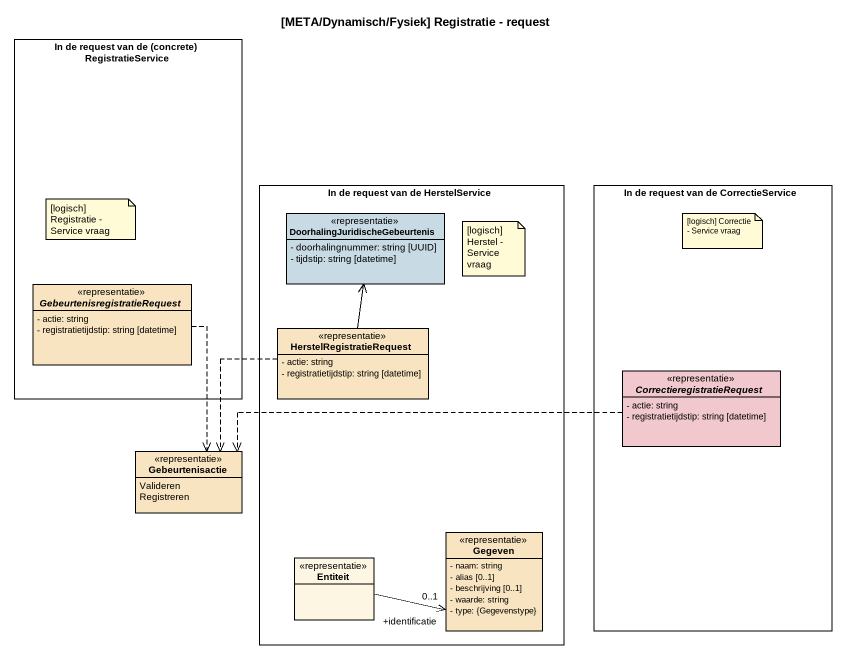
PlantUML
@startuml
title [META/Dynamisch/Fysiek] Registratie - request
hide circle
hide empty members
skinparam classAttributeIconSize 0
rectangle "In de request van de (concrete) RegistratieService" as In_de_request_van_de {
  abstract class "GebeurtenisregistratieRequest" as GebeurtenisregistratieReques <<representatie>> #F8E4C0 {
    - actie: string
    - registratietijdstip: string [datetime]
  }
}
rectangle "In de request van de HerstelService" as In_de_request_van_de_2 {
  class "DoorhalingJuridischeGebeurtenis" as DoorhalingJuridischeGebeurte <<representatie>> #C8DAE3 {
    - doorhalingnummer: string [UUID]
    - tijdstip: string [datetime]
  }
  class HerstelRegistratieRequest <<representatie>> #F8E4C0 {
    - actie: string
    - registratietijdstip: string [datetime]
  }
  class Gegeven <<representatie>> #F8E4C0 {
    - naam: string
    - alias [0..1]
    - beschrijving [0..1]
    - waarde: string
    - type: {Gegevenstype}
  }
  class Entiteit <<representatie>>
}
rectangle "In de request van de CorrectieService" as In_de_request_van_de_3 {
  abstract class CorrectieregistratieRequest <<representatie>> #F0C8CD {
    - actie: string
    - registratietijdstip: string [datetime]
  }
}
enum Gebeurtenisactie <<representatie>> #F8E4C0 {
  Valideren
  Registreren
}
GebeurtenisregistratieReques ..> Gebeurtenisactie
HerstelRegistratieRequest -up-> DoorhalingJuridischeGebeurte
HerstelRegistratieRequest ..> Gebeurtenisactie
CorrectieregistratieRequest .left.> Gebeurtenisactie
Entiteit -right-> "+identificatie\n0..1" Gegeven
note as N1
  [logisch] Registratie - Service vraag
end note
note as N2
  [logisch] Herstel - Service vraag
end note
note as N3
  [logisch] Correctie - Service vraag
end note
@enduml
